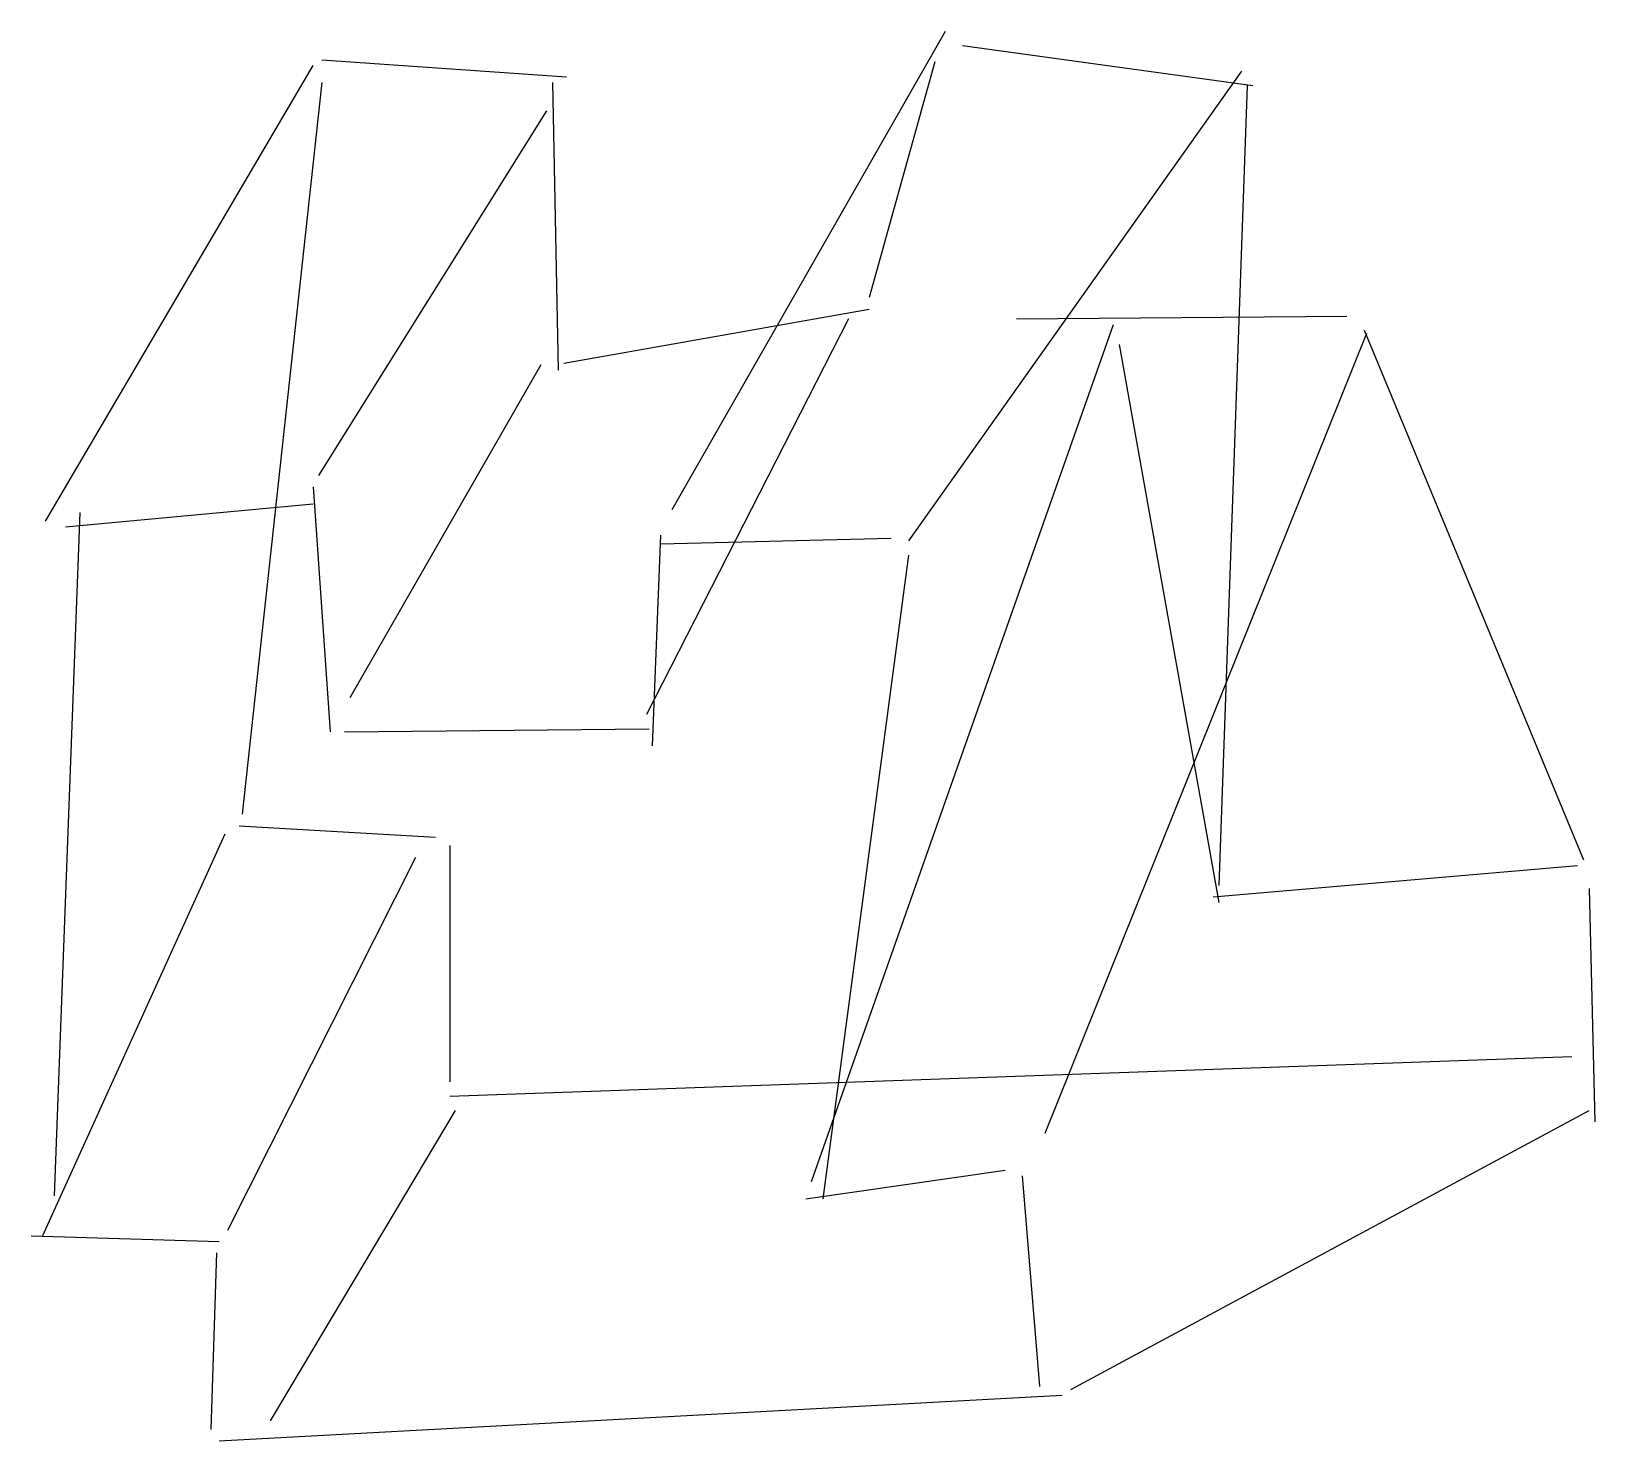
# Model space of a CAD drawing. Header units: metres. Extents: x -86 to 71, y -279 to -138.
import ezdxf

# ---------------------------------------------------------------- set-up
doc = ezdxf.new("R2010")
doc.units = ezdxf.units.M

msp = doc.modelspace()

# ---------------------------------------------------------------- linework, layer by layer
at = {"color": 0, "linetype": 'CONTINUOUS'}
for p, q in [((-21.79164, -186.012303), (5.554732, -138.156151)), ((7.26388, -139.580442), (36.319401, -143.568454)), ((-84.46041, -187.151735), (-57.683754, -141.574448)), ((-56.82918, -141.004732), (-32.331388, -142.71388)), ((4.482291, -141.221426), (-2.087512, -164.795423)), ((35.179968, -142.144164), (1.851577, -189.145741)), ((-56.82918, -143.283596), (-64.805205, -216.492114)), ((-33.755678, -143.283596), (-33.185962, -172.054259)), ((35.749685, -143.568454), (32.901104, -223.613565)), ((-57.114038, -182.594006), (-34.325394, -146.132177)), ((-32.617771, -171.365226), (-2.087512, -165.9548)), ((-4.130442, -166.926814), (-24.355363, -206.522082)), ((12.676183, -166.926814), (45.719716, -166.641956)), ((-7.833596, -253.238801), (22.361356, -167.49653)), ((15.524763, -248.396215), (47.713722, -168.351104)), ((47.428864, -168.066246), (69.362934, -221.049842)), ((22.931073, -169.490536), (32.901104, -225.322713)), ((-53.980599, -204.812934), (-34.89511, -171.484543)), ((-57.683754, -183.733438), (-55.974606, -208.23123)), ((-82.466404, -187.721451), (-57.683754, -185.442587)), ((-81.042114, -186.297161), (-83.605836, -254.663091)), ((-22.931073, -188.576025), (-23.785647, -209.655521)), ((-22.931073, -189.430599), (0.142429, -188.860883)), ((1.851577, -190.570032), (-6.694164, -254.94795)), ((-54.550315, -208.23123), (-24.070505, -207.946372)), ((-66.514353, -218.48612), (-84.745268, -258.651104)), ((-65.090063, -217.631546), (-45.434858, -218.770978)), ((-44.010568, -219.625552), (-44.010568, -243.26877)), ((-66.229495, -258.081388), (-47.428864, -220.764984)), ((32.331388, -224.752997), (68.793218, -221.619558)), ((69.93265, -223.898423), (70.502366, -247.256782)), ((-44.010568, -244.69306), (68.223502, -240.705047)), ((-61.956625, -277.166877), (-43.440852, -246.11735)), ((18.088486, -274.033438), (69.93265, -246.11735)), ((-8.403312, -254.94795), (11.536751, -252.099369)), ((13.245899, -252.669085), (14.955047, -273.74858)), ((-85.8847, -258.651104), (-67.084069, -259.22082)), ((-67.368927, -260.360252), (-67.938644, -278.021451)), ((-67.084069, -279.160883), (17.233912, -274.603155))]:
    msp.add_line(p, q, dxfattribs=at)

doc.saveas('drawing.dxf')
